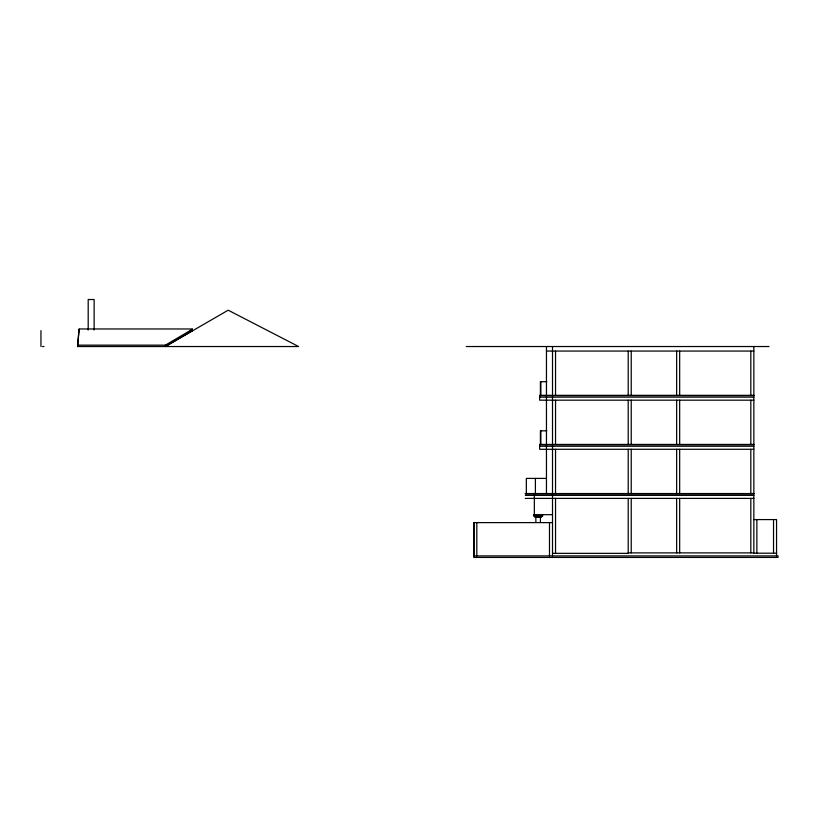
<?xml version="1.0" encoding="UTF-8"?>
<svg xmlns="http://www.w3.org/2000/svg" width="819" height="819" viewBox="0 0 819 819"><rect width="100%" height="100%" fill="white"/><g stroke="black" fill="none" stroke-linecap="round" stroke-linejoin="round"><path stroke-width="1.23" d="M192.383 329.248L165.377 345.147L165.377 346.529L228.184 310.196L298.587 346.529L77.58 346.529L79.095 329.248M77.58 346.529L79.095 328.962L192.383 328.962L192.332 330.63L165.377 346.529M186.855 333.743L192.332 330.63L189.783 330.63M77.58 345.147L165.377 345.147M42.465 346.529L43.98 346.529M466.226 346.529L769 346.529M546.457 351.064L753.849 351.064M546.785 381.705L540.397 381.705L540.397 395.331M753.849 395.331L539.639 395.331L539.639 400.174L753.849 400.174M539.639 395.638L753.849 395.638M539.639 397.143L753.849 397.143M546.785 430.814L540.397 430.814L540.397 444.441M753.849 444.441L539.639 444.441L539.639 449.283L753.849 449.283M539.639 444.737L753.849 444.737M539.639 446.253L753.849 446.253M546.457 478.409L526.33 478.409L526.33 493.55M525.266 493.55L753.849 493.55M525.266 493.847L753.849 493.847M525.317 495.362L753.849 495.362M525.266 498.392L753.849 498.392M552.518 514.67L533.589 514.67L533.589 515.878L542.669 515.878L542.669 514.67M753.849 519.584L776.555 519.584L776.555 555.917M552.508 522.614L473.791 522.614L473.791 557.432L778.05 557.432L778.05 555.917L473.791 555.917M628.204 552.886L753.849 552.886M776.555 553.194L753.849 553.194L753.849 346.529M552.508 553.347L628.204 553.347L628.204 498.392M773.535 519.584L773.535 553.194M756.879 519.584L756.879 553.194M750.828 351.064L750.828 395.331M750.828 400.174L750.828 444.441M750.818 449.283L750.818 493.55M750.828 498.392L750.828 552.886M679.668 351.064L679.678 395.331M679.668 400.174L679.678 444.441M679.668 449.283L679.668 493.55M679.678 498.392L679.668 552.886M676.648 351.064L676.648 395.331M676.648 400.174L676.648 444.441M676.648 449.283L676.648 493.55M676.648 498.392L676.648 552.886M631.234 351.064L631.234 395.331M631.234 400.174L631.234 444.441M631.234 449.283L631.224 493.55M631.234 498.392L631.234 552.886M628.204 351.064L628.204 395.331M628.204 400.174L628.204 444.441M628.204 449.283L628.204 493.55M555.538 351.064L555.538 395.331M555.538 400.174L555.538 444.441M555.538 449.283L555.538 493.55M555.538 498.392L555.538 553.347M552.508 346.529L552.508 555.917M549.488 522.614L549.488 555.917M546.457 346.529L546.457 493.55M541.912 515.878L541.912 516.635L534.346 516.635L534.346 493.55M541.154 516.635L541.154 517.239L535.104 517.239L535.104 516.635M540.857 381.705L540.857 395.331M540.857 430.814L540.857 444.441M540.407 517.27L540.407 522.338M535.861 517.27L535.861 522.338M535.401 478.409L535.401 493.55M476.822 522.614L476.822 555.917M473.945 522.614L473.945 555.917M94.134 330.006L94.134 299.519L88.196 299.519L88.196 330.006M40.95 330.63L40.95 346.529"/></g></svg>
